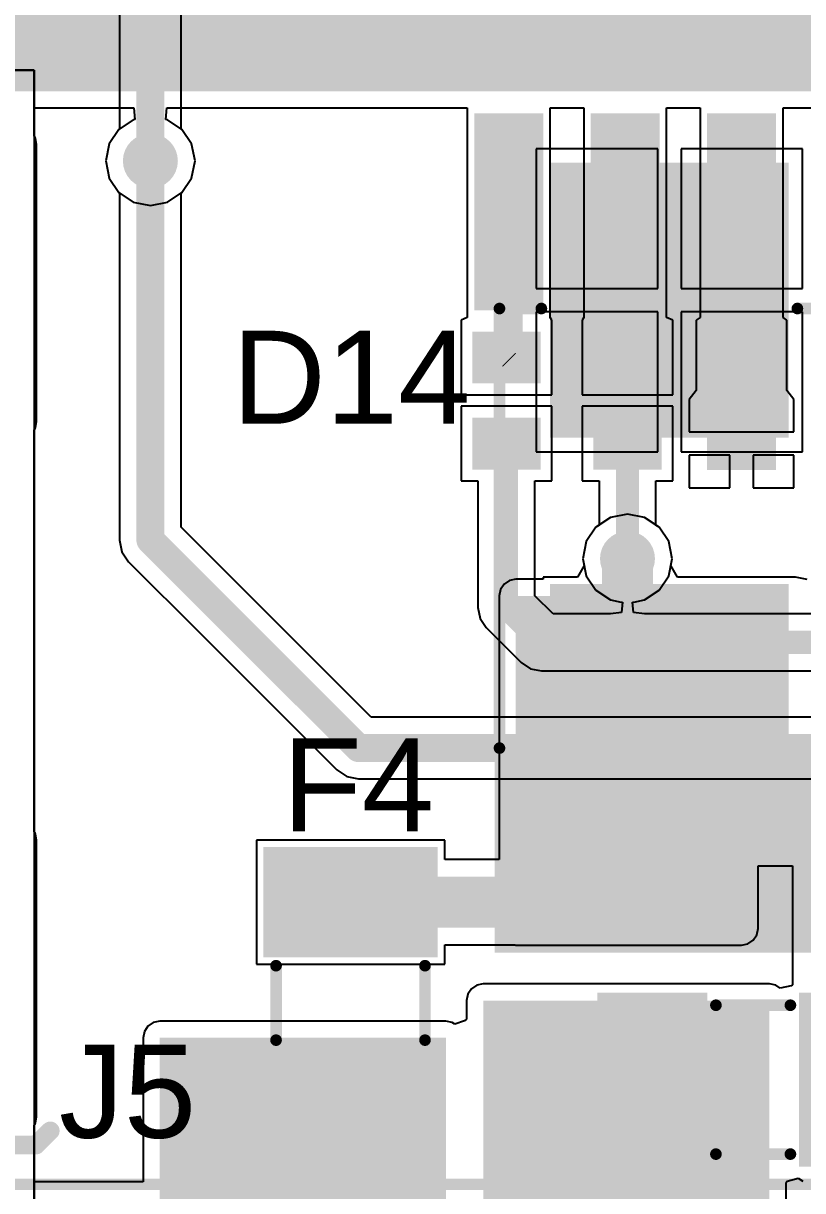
# Model space of a CAD drawing. Header units: millimetres. Extents: x -0.29 to 3.46, y -0.11 to 2.46.
# Drawn here: x 0.656 to 0.991, y 0.469 to 0.971 of the extents above; entities that cross this region are included whole.
import ezdxf

# ---------------------------------------------------------------- set-up
doc = ezdxf.new("R2010")
doc.units = ezdxf.units.MM
doc.header["$MEASUREMENT"] = 0
for name, color, linetype in [('BottomLayer', 5, 'Continuous'), ('BottomPaste', 16, 'Continuous'), ('BottomSolder', 6, 'Continuous'), ('MultiLayer', 9, 'Continuous'), ('PadHoleLayer', 156, 'Continuous'), ('TopLayer', 1, 'Continuous'), ('TopOverlay', 2, 'Continuous'), ('TopPaste', 8, 'Continuous'), ('TopSolder', 216, 'Continuous'), ('ViaHoleLayer', 16, 'Continuous')]:
    doc.layers.add(name, color=color, linetype=linetype)
doc.styles.add('Arial', font='', dxfattribs={"height": 0.2})
doc.styles.get('Arial').set_extended_font_data('Arial')

# ---------------------------------------------------------------- blocks, each defined once
blk = doc.blocks.new('SOIC_16_B_12')
at = {"layer": 'BottomLayer'}
for points in [[(-0.13326775, 0.18582675), (-0.05649605, 0.18582675), (-0.05649605, 0.16417325), (-0.13326775, 0.16417325)], [(0.05649605, 0.18582675), (0.13326775, 0.18582675), (0.13326775, 0.16417325), (0.05649605, 0.16417325)], [(-0.13326775, 0.13582675), (-0.05649605, 0.13582675), (-0.05649605, 0.11417325), (-0.13326775, 0.11417325)], [(0.05649605, 0.13582675), (0.13326775, 0.13582675), (0.13326775, 0.11417325), (0.05649605, 0.11417325)], [(-0.13326775, 0.08582675), (-0.05649605, 0.08582675), (-0.05649605, 0.06417325), (-0.13326775, 0.06417325)], [(0.05649605, 0.08582675), (0.13326775, 0.08582675), (0.13326775, 0.06417325), (0.05649605, 0.06417325)], [(-0.13326775, 0.03582675), (-0.05649605, 0.03582675), (-0.05649605, 0.01417325), (-0.13326775, 0.01417325)], [(0.05649605, 0.03582675), (0.13326775, 0.03582675), (0.13326775, 0.01417325), (0.05649605, 0.01417325)], [(-0.13326775, -0.01417325), (-0.05649605, -0.01417325), (-0.05649605, -0.03582675), (-0.13326775, -0.03582675)], [(0.05649605, -0.01417325), (0.13326775, -0.01417325), (0.13326775, -0.03582675), (0.05649605, -0.03582675)], [(-0.13326775, -0.06417325), (-0.05649605, -0.06417325), (-0.05649605, -0.08582675), (-0.13326775, -0.08582675)], [(0.05649605, -0.06417325), (0.13326775, -0.06417325), (0.13326775, -0.08582675), (0.05649605, -0.08582675)], [(-0.13326775, -0.11417325), (-0.05649605, -0.11417325), (-0.05649605, -0.13582675), (-0.13326775, -0.13582675)], [(0.05649605, -0.11417325), (0.13326775, -0.11417325), (0.13326775, -0.13582675), (0.05649605, -0.13582675)], [(-0.13326775, -0.16417325), (-0.05649605, -0.16417325), (-0.05649605, -0.18582675), (-0.13326775, -0.18582675)], [(0.05649605, -0.16417325), (0.13326775, -0.16417325), (0.13326775, -0.18582675), (0.05649605, -0.18582675)]]:
    blk.add_hatch(color=5, dxfattribs=at).paths.add_polyline_path(points)
at = {"layer": 'BottomPaste'}
for points in [[(-0.13326775, 0.18582675), (-0.05649605, 0.18582675), (-0.05649605, 0.16417325), (-0.13326775, 0.16417325)], [(0.05649605, 0.18582675), (0.13326775, 0.18582675), (0.13326775, 0.16417325), (0.05649605, 0.16417325)], [(-0.13326775, 0.13582675), (-0.05649605, 0.13582675), (-0.05649605, 0.11417325), (-0.13326775, 0.11417325)], [(0.05649605, 0.13582675), (0.13326775, 0.13582675), (0.13326775, 0.11417325), (0.05649605, 0.11417325)], [(-0.13326775, 0.08582675), (-0.05649605, 0.08582675), (-0.05649605, 0.06417325), (-0.13326775, 0.06417325)], [(0.05649605, 0.08582675), (0.13326775, 0.08582675), (0.13326775, 0.06417325), (0.05649605, 0.06417325)], [(-0.13326775, 0.03582675), (-0.05649605, 0.03582675), (-0.05649605, 0.01417325), (-0.13326775, 0.01417325)], [(0.05649605, 0.03582675), (0.13326775, 0.03582675), (0.13326775, 0.01417325), (0.05649605, 0.01417325)], [(-0.13326775, -0.01417325), (-0.05649605, -0.01417325), (-0.05649605, -0.03582675), (-0.13326775, -0.03582675)], [(0.05649605, -0.01417325), (0.13326775, -0.01417325), (0.13326775, -0.03582675), (0.05649605, -0.03582675)], [(-0.13326775, -0.06417325), (-0.05649605, -0.06417325), (-0.05649605, -0.08582675), (-0.13326775, -0.08582675)], [(0.05649605, -0.06417325), (0.13326775, -0.06417325), (0.13326775, -0.08582675), (0.05649605, -0.08582675)], [(-0.13326775, -0.11417325), (-0.05649605, -0.11417325), (-0.05649605, -0.13582675), (-0.13326775, -0.13582675)], [(0.05649605, -0.11417325), (0.13326775, -0.11417325), (0.13326775, -0.13582675), (0.05649605, -0.13582675)], [(-0.13326775, -0.16417325), (-0.05649605, -0.16417325), (-0.05649605, -0.18582675), (-0.13326775, -0.18582675)], [(0.05649605, -0.16417325), (0.13326775, -0.16417325), (0.13326775, -0.18582675), (0.05649605, -0.18582675)]]:
    blk.add_hatch(color=16, dxfattribs=at).paths.add_polyline_path(points)
at = {"layer": 'BottomSolder'}
for points in [[(-0.13726775, 0.18982675), (-0.05249605, 0.18982675), (-0.05249605, 0.16017325), (-0.13726775, 0.16017325)], [(0.05249605, 0.18982675), (0.13726775, 0.18982675), (0.13726775, 0.16017325), (0.05249605, 0.16017325)], [(-0.13726775, 0.13982675), (-0.05249605, 0.13982675), (-0.05249605, 0.11017325), (-0.13726775, 0.11017325)], [(0.05249605, 0.13982675), (0.13726775, 0.13982675), (0.13726775, 0.11017325), (0.05249605, 0.11017325)], [(-0.13726775, 0.08982675), (-0.05249605, 0.08982675), (-0.05249605, 0.06017325), (-0.13726775, 0.06017325)], [(0.05249605, 0.08982675), (0.13726775, 0.08982675), (0.13726775, 0.06017325), (0.05249605, 0.06017325)], [(-0.13726775, 0.03982675), (-0.05249605, 0.03982675), (-0.05249605, 0.01017325), (-0.13726775, 0.01017325)], [(0.05249605, 0.03982675), (0.13726775, 0.03982675), (0.13726775, 0.01017325), (0.05249605, 0.01017325)], [(-0.13726775, -0.01017325), (-0.05249605, -0.01017325), (-0.05249605, -0.03982675), (-0.13726775, -0.03982675)], [(0.05249605, -0.01017325), (0.13726775, -0.01017325), (0.13726775, -0.03982675), (0.05249605, -0.03982675)], [(-0.13726775, -0.06017325), (-0.05249605, -0.06017325), (-0.05249605, -0.08982675), (-0.13726775, -0.08982675)], [(0.05249605, -0.06017325), (0.13726775, -0.06017325), (0.13726775, -0.08982675), (0.05249605, -0.08982675)], [(-0.13726775, -0.11017325), (-0.05249605, -0.11017325), (-0.05249605, -0.13982675), (-0.13726775, -0.13982675)], [(0.05249605, -0.11017325), (0.13726775, -0.11017325), (0.13726775, -0.13982675), (0.05249605, -0.13982675)], [(-0.13726775, -0.16017325), (-0.05249605, -0.16017325), (-0.05249605, -0.18982675), (-0.13726775, -0.18982675)], [(0.05249605, -0.16017325), (0.13726775, -0.16017325), (0.13726775, -0.18982675), (0.05249605, -0.18982675)]]:
    blk.add_hatch(color=6, dxfattribs=at).paths.add_polyline_path(points)
blk = doc.blocks.new('R___0402_B_24')
at = {"layer": 'BottomLayer'}
for points in [[(-0.0095, 0.0125), (-0.0095, -0.0125), (-0.0275, -0.0125), (-0.0275, 0.0125)], [(0.0275, 0.0125), (0.0275, -0.0125), (0.0095, -0.0125), (0.0095, 0.0125)]]:
    blk.add_hatch(color=5, dxfattribs=at).paths.add_polyline_path(points)
at = {"layer": 'BottomPaste'}
for points in [[(-0.0095, 0.0125), (-0.0095, -0.0125), (-0.0275, -0.0125), (-0.0275, 0.0125)], [(0.0275, 0.0125), (0.0275, -0.0125), (0.0095, -0.0125), (0.0095, 0.0125)]]:
    blk.add_hatch(color=16, dxfattribs=at).paths.add_polyline_path(points)
at = {"layer": 'BottomSolder'}
for points in [[(-0.0073346, 0.0146654), (-0.0073346, -0.0146654), (-0.0296654, -0.0146654), (-0.0296654, 0.0146654)], [(0.0296654, 0.0146654), (0.0296654, -0.0146654), (0.0073346, -0.0146654), (0.0073346, 0.0146654)]]:
    blk.add_hatch(color=6, dxfattribs=at).paths.add_polyline_path(points)
blk = doc.blocks.new('R___0402_B_25')
at = {"layer": 'BottomLayer'}
for points in [[(-0.0095, 0.0125), (-0.0095, -0.0125), (-0.0275, -0.0125), (-0.0275, 0.0125)], [(0.0275, 0.0125), (0.0275, -0.0125), (0.0095, -0.0125), (0.0095, 0.0125)]]:
    blk.add_hatch(color=5, dxfattribs=at).paths.add_polyline_path(points)
at = {"layer": 'BottomPaste'}
for points in [[(-0.0095, 0.0125), (-0.0095, -0.0125), (-0.0275, -0.0125), (-0.0275, 0.0125)], [(0.0275, 0.0125), (0.0275, -0.0125), (0.0095, -0.0125), (0.0095, 0.0125)]]:
    blk.add_hatch(color=16, dxfattribs=at).paths.add_polyline_path(points)
at = {"layer": 'BottomSolder'}
for points in [[(-0.0073346, 0.0146654), (-0.0073346, -0.0146654), (-0.0296654, -0.0146654), (-0.0296654, 0.0146654)], [(0.0296654, 0.0146654), (0.0296654, -0.0146654), (0.0073346, -0.0146654), (0.0073346, 0.0146654)]]:
    blk.add_hatch(color=6, dxfattribs=at).paths.add_polyline_path(points)
blk = doc.blocks.new('DB128L_5_08_3P_BK_S_90')
at = {"layer": 'BottomLayer'}
blk.add_hatch(color=5, dxfattribs=at).paths.add_polyline_path([(-0.1409449, 0.0590551), (-0.1409449, -0.0590551), (-0.2590551, -0.0590551), (-0.2590551, 0.0590551)])
h = blk.add_hatch(color=5, dxfattribs=at)
edge = h.paths.add_edge_path()
edge.add_arc((0, 0), 0.0590551, 0, 360)
h = blk.add_hatch(color=5, dxfattribs=at)
edge = h.paths.add_edge_path()
edge.add_arc((0.2, 0), 0.0590551, 0, 360)
at = {"layer": 'BottomSolder'}
blk.add_hatch(color=6, dxfattribs=at).paths.add_polyline_path([(-0.1369449, 0.0630551), (-0.1369449, -0.0630551), (-0.2630551, -0.0630551), (-0.2630551, 0.0630551)])
h = blk.add_hatch(color=6, dxfattribs=at)
edge = h.paths.add_edge_path()
edge.add_arc((0, 0), 0.0630551, 0, 360)
h = blk.add_hatch(color=6, dxfattribs=at)
edge = h.paths.add_edge_path()
edge.add_arc((0.2, 0), 0.0630551, 0, 360)
at = {"layer": 'MultiLayer'}
blk.add_hatch(color=9, dxfattribs=at).paths.add_polyline_path([(-0.1409449, 0.0590551), (-0.1409449, -0.0590551), (-0.2590551, -0.0590551), (-0.2590551, 0.0590551)])
h = blk.add_hatch(color=9, dxfattribs=at)
edge = h.paths.add_edge_path()
edge.add_arc((0, 0), 0.0590551, 0, 360)
h = blk.add_hatch(color=9, dxfattribs=at)
edge = h.paths.add_edge_path()
edge.add_arc((0.2, 0), 0.0590551, 0, 360)
at = {"layer": 'PadHoleLayer'}
h = blk.add_hatch(color=156, dxfattribs=at)
edge = h.paths.add_edge_path()
edge.add_arc((-0.2, 0), 0.031496, 0, 360)
h = blk.add_hatch(color=156, dxfattribs=at)
edge = h.paths.add_edge_path()
edge.add_arc((0, 0), 0.031496, 0, 360)
h = blk.add_hatch(color=156, dxfattribs=at)
edge = h.paths.add_edge_path()
edge.add_arc((0.2, 0), 0.031496, 0, 360)
at = {"layer": 'TopLayer'}
blk.add_hatch(color=1, dxfattribs=at).paths.add_polyline_path([(-0.1409449, 0.0590551), (-0.1409449, -0.0590551), (-0.2590551, -0.0590551), (-0.2590551, 0.0590551)])
h = blk.add_hatch(color=1, dxfattribs=at)
edge = h.paths.add_edge_path()
edge.add_arc((0, 0), 0.0590551, 0, 360)
h = blk.add_hatch(color=1, dxfattribs=at)
edge = h.paths.add_edge_path()
edge.add_arc((0.2, 0), 0.0590551, 0, 360)
at = {"layer": 'TopSolder'}
blk.add_hatch(color=216, dxfattribs=at).paths.add_polyline_path([(-0.1369449, 0.0630551), (-0.1369449, -0.0630551), (-0.2630551, -0.0630551), (-0.2630551, 0.0630551)])
h = blk.add_hatch(color=216, dxfattribs=at)
edge = h.paths.add_edge_path()
edge.add_arc((0, 0), 0.0630551, 0, 360)
h = blk.add_hatch(color=216, dxfattribs=at)
edge = h.paths.add_edge_path()
edge.add_arc((0.2, 0), 0.0630551, 0, 360)
at = {"layer": 'TopOverlay'}
for points, const_width in [([(-0.302, 0.202), (0.302, 0.202)], 0.005), ([(-0.302, -0.2), (-0.302, 0.202)], 0.005), ([(0.302, -0.2), (0.302, 0.202)], 0.005), ([(-0.2350828, -0.171), (-0.2163151, -0.1522323)], 0.01), ([(-0.2163151, -0.1522323), (-0.1797677, -0.1522323)], 0.01), ([(-0.1797677, -0.1522323), (-0.161, -0.171)], 0.01), ([(-0.0350828, -0.171), (-0.0163151, -0.1522323)], 0.01), ([(-0.0163151, -0.1522323), (0.0202323, -0.1522323)], 0.01), ([(0.0202323, -0.1522323), (0.039, -0.171)], 0.01), ([(0.1649172, -0.171), (0.1836849, -0.1522323)], 0.01), ([(0.1836849, -0.1522323), (0.2202323, -0.1522323)], 0.01), ([(0.2202323, -0.1522323), (0.239, -0.171)], 0.01), ([(-0.302, -0.2), (0.302, -0.2)], 0.005)]:
    blk.add_lwpolyline(points, dxfattribs=dict(at, const_width=const_width))
for points, const_width in [([(-0.30325, 0.202, 1), (-0.30075, 0.202, 1)], 0.0025), ([(-0.30325, 0.202, 1), (-0.30075, 0.202, 1)], 0.0025), ([(0.30075, 0.202, 1), (0.30325, 0.202, 1)], 0.0025), ([(0.30075, 0.202, 1), (0.30325, 0.202, 1)], 0.0025), ([(-0.2188151, -0.1522323, 1), (-0.2138151, -0.1522323, 1)], 0.005), ([(-0.2188151, -0.1522323, 1), (-0.2138151, -0.1522323, 1)], 0.005), ([(-0.1822677, -0.1522323, 1), (-0.1772677, -0.1522323, 1)], 0.005), ([(-0.1822677, -0.1522323, 1), (-0.1772677, -0.1522323, 1)], 0.005), ([(-0.0188151, -0.1522323, 1), (-0.0138151, -0.1522323, 1)], 0.005), ([(-0.0188151, -0.1522323, 1), (-0.0138151, -0.1522323, 1)], 0.005), ([(0.0177323, -0.1522323, 1), (0.0227323, -0.1522323, 1)], 0.005), ([(0.0177323, -0.1522323, 1), (0.0227323, -0.1522323, 1)], 0.005), ([(0.1811849, -0.1522323, 1), (0.1861849, -0.1522323, 1)], 0.005), ([(0.1811849, -0.1522323, 1), (0.1861849, -0.1522323, 1)], 0.005), ([(0.2177323, -0.1522323, 1), (0.2227323, -0.1522323, 1)], 0.005), ([(0.2177323, -0.1522323, 1), (0.2227323, -0.1522323, 1)], 0.005), ([(-0.2375828, -0.171, 1), (-0.2325828, -0.171, 1)], 0.005), ([(-0.1635, -0.171, 1), (-0.1585, -0.171, 1)], 0.005), ([(-0.0375828, -0.171, 1), (-0.0325828, -0.171, 1)], 0.005), ([(0.0365, -0.171, 1), (0.0415, -0.171, 1)], 0.005), ([(0.1624172, -0.171, 1), (0.1674172, -0.171, 1)], 0.005), ([(0.2365, -0.171, 1), (0.2415, -0.171, 1)], 0.005), ([(-0.30325, -0.2, 1), (-0.30075, -0.2, 1)], 0.0025), ([(-0.30325, -0.2, 1), (-0.30075, -0.2, 1)], 0.0025), ([(0.30075, -0.2, 1), (0.30325, -0.2, 1)], 0.0025), ([(0.30075, -0.2, 1), (0.30325, -0.2, 1)], 0.0025)]:
    blk.add_lwpolyline(points, format="xyb", close=True, dxfattribs=dict(at, const_width=const_width))
blk = doc.blocks.new('F____0805_92')
at = {"layer": 'TopLayer'}
for points in [[(-0.02362195, -0.03346455), (-0.06299205, -0.03346455), (-0.06299205, 0.03346455), (-0.02362195, 0.03346455)], [(0.06299225, -0.03346455), (0.02362215, -0.03346455), (0.02362215, 0.03346455), (0.06299225, 0.03346455)]]:
    blk.add_hatch(color=1, dxfattribs=at).paths.add_polyline_path(points)
at = {"layer": 'TopPaste'}
for points in [[(-0.02362195, -0.03346455), (-0.06299205, -0.03346455), (-0.06299205, 0.03346455), (-0.02362195, 0.03346455)], [(0.06299225, -0.03346455), (0.02362215, -0.03346455), (0.02362215, 0.03346455), (0.06299225, 0.03346455)]]:
    blk.add_hatch(color=8, dxfattribs=at).paths.add_polyline_path(points)
at = {"layer": 'TopSolder'}
for points in [[(-0.01962195, -0.03746455), (-0.06699205, -0.03746455), (-0.06699205, 0.03746455), (-0.01962195, 0.03746455)], [(0.06699225, -0.03746455), (0.01962215, -0.03746455), (0.01962215, 0.03746455), (0.06699225, 0.03746455)]]:
    blk.add_hatch(color=216, dxfattribs=at).paths.add_polyline_path(points)
at = {"layer": 'TopOverlay', "const_width": 0.005}
for points in [[(-0.016, 0.032), (0.016, 0.032)], [(-0.016, -0.032), (0.016, -0.032)]]:
    blk.add_lwpolyline(points, dxfattribs=at)
at = {"layer": 'TopOverlay', "const_width": 0.0025}
for points in [[(-0.01725, 0.032, 1), (-0.01475, 0.032, 1)], [(0.01475, 0.032, 1), (0.01725, 0.032, 1)], [(-0.01725, -0.032, 1), (-0.01475, -0.032, 1)], [(0.01475, -0.032, 1), (0.01725, -0.032, 1)]]:
    blk.add_lwpolyline(points, format="xyb", close=True, dxfattribs=at)
blk = doc.blocks.new('F____0805_93')
at = {"layer": 'TopLayer'}
for points in [[(-0.02362195, -0.03346455), (-0.06299205, -0.03346455), (-0.06299205, 0.03346455), (-0.02362195, 0.03346455)], [(0.06299225, -0.03346455), (0.02362215, -0.03346455), (0.02362215, 0.03346455), (0.06299225, 0.03346455)]]:
    blk.add_hatch(color=1, dxfattribs=at).paths.add_polyline_path(points)
at = {"layer": 'TopPaste'}
for points in [[(-0.02362195, -0.03346455), (-0.06299205, -0.03346455), (-0.06299205, 0.03346455), (-0.02362195, 0.03346455)], [(0.06299225, -0.03346455), (0.02362215, -0.03346455), (0.02362215, 0.03346455), (0.06299225, 0.03346455)]]:
    blk.add_hatch(color=8, dxfattribs=at).paths.add_polyline_path(points)
at = {"layer": 'TopSolder'}
for points in [[(-0.01962195, -0.03746455), (-0.06699205, -0.03746455), (-0.06699205, 0.03746455), (-0.01962195, 0.03746455)], [(0.06699225, -0.03746455), (0.01962215, -0.03746455), (0.01962215, 0.03746455), (0.06699225, 0.03746455)]]:
    blk.add_hatch(color=216, dxfattribs=at).paths.add_polyline_path(points)
at = {"layer": 'TopOverlay', "const_width": 0.005}
for points in [[(-0.016, 0.032), (0.016, 0.032)], [(-0.016, -0.032), (0.016, -0.032)]]:
    blk.add_lwpolyline(points, dxfattribs=at)
at = {"layer": 'TopOverlay', "const_width": 0.0025}
for points in [[(-0.01725, 0.032, 1), (-0.01475, 0.032, 1)], [(0.01475, 0.032, 1), (0.01725, 0.032, 1)], [(-0.01725, -0.032, 1), (-0.01475, -0.032, 1)], [(0.01475, -0.032, 1), (0.01725, -0.032, 1)]]:
    blk.add_lwpolyline(points, format="xyb", close=True, dxfattribs=at)
blk = doc.blocks.new('SMB__96')
at = {"layer": 'TopLayer'}
for points in [[(-0.1456693, -0.0472441), (-0.1456693, 0.0472441), (-0.0354331, 0.0472441), (-0.0354331, -0.0472441)], [(0.0354331, -0.0472441), (0.0354331, 0.0472441), (0.1456693, 0.0472441), (0.1456693, -0.0472441)]]:
    blk.add_hatch(color=1, dxfattribs=at).paths.add_polyline_path(points)
at = {"layer": 'TopOverlay'}
for points in [[(0.102, 0.0490012), (0.19, 0.0490012), (0.19, 0.0750012), (0.102, 0.0750012)], [(0.147, -0.0649988), (0.19, -0.0649988), (0.19, 0.0530012), (0.147, 0.0530012)], [(0.102, -0.0749988), (0.19, -0.0749988), (0.19, -0.0489988), (0.102, -0.0489988)]]:
    blk.add_hatch(color=2, dxfattribs=at).paths.add_polyline_path(points)
at = {"layer": 'TopPaste'}
for points in [[(-0.1456693, -0.0472441), (-0.1456693, 0.0472441), (-0.0354331, 0.0472441), (-0.0354331, -0.0472441)], [(0.0354331, -0.0472441), (0.0354331, 0.0472441), (0.1456693, 0.0472441), (0.1456693, -0.0472441)]]:
    blk.add_hatch(color=8, dxfattribs=at).paths.add_polyline_path(points)
at = {"layer": 'TopSolder'}
for points in [[(-0.1496693, -0.0512441), (-0.1496693, 0.0512441), (-0.0314331, 0.0512441), (-0.0314331, -0.0512441)], [(0.0314331, -0.0512441), (0.0314331, 0.0512441), (0.1496693, 0.0512441), (0.1496693, -0.0512441)]]:
    blk.add_hatch(color=216, dxfattribs=at).paths.add_polyline_path(points)
at = {"layer": 'TopOverlay', "const_width": 0.005}
for points in [[(-0.087, 0.055), (-0.087, 0.073)], [(0.102, 0.073), (-0.087, 0.073)], [(-0.087, -0.073), (-0.087, -0.055)], [(0.102, -0.073), (-0.087, -0.073)]]:
    blk.add_lwpolyline(points, dxfattribs=at)
at = {"layer": 'TopOverlay', "const_width": 0.0025}
for points in [[(-0.08825, 0.073, 1), (-0.08575, 0.073, 1)], [(-0.08825, 0.073, 1), (-0.08575, 0.073, 1)], [(0.10075, 0.073, 1), (0.10325, 0.073, 1)], [(-0.08825, 0.055, 1), (-0.08575, 0.055, 1)], [(-0.08825, -0.055, 1), (-0.08575, -0.055, 1)], [(-0.08825, -0.073, 1), (-0.08575, -0.073, 1)], [(-0.08825, -0.073, 1), (-0.08575, -0.073, 1)], [(0.10075, -0.073, 1), (0.10325, -0.073, 1)]]:
    blk.add_lwpolyline(points, format="xyb", close=True, dxfattribs=at)
blk = doc.blocks.new('C___0402_B_111')
at = {"layer": 'BottomLayer'}
for points in [[(-0.0095, 0.0125), (-0.0095, -0.0125), (-0.0275, -0.0125), (-0.0275, 0.0125)], [(0.0275, 0.0125), (0.0275, -0.0125), (0.0095, -0.0125), (0.0095, 0.0125)]]:
    blk.add_hatch(color=5, dxfattribs=at).paths.add_polyline_path(points)
at = {"layer": 'BottomPaste'}
for points in [[(-0.0095, 0.0125), (-0.0095, -0.0125), (-0.0275, -0.0125), (-0.0275, 0.0125)], [(0.0275, 0.0125), (0.0275, -0.0125), (0.0095, -0.0125), (0.0095, 0.0125)]]:
    blk.add_hatch(color=16, dxfattribs=at).paths.add_polyline_path(points)
at = {"layer": 'BottomSolder'}
for points in [[(-0.0071378, 0.0148622), (-0.0071378, -0.0148622), (-0.0298622, -0.0148622), (-0.0298622, 0.0148622)], [(0.0298622, 0.0148622), (0.0298622, -0.0148622), (0.0071378, -0.0148622), (0.0071378, 0.0148622)]]:
    blk.add_hatch(color=6, dxfattribs=at).paths.add_polyline_path(points)

msp = doc.modelspace()

# ---------------------------------------------------------------- hatches: boundary and pattern name
at = {"layer": 'BottomLayer'}
msp.add_hatch(color=5, dxfattribs=at).paths.add_polyline_path([(1.224, 0.942), (1.224, 0.993), (0.5220002, 0.993), (0.5220002, 0.942)])
h = msp.add_hatch(color=5, dxfattribs=at)
edge = h.paths.add_edge_path()
edge.add_arc((0.711, 0.912), 0.011811, 0, 360)
h = msp.add_hatch(color=5, dxfattribs=at)
edge = h.paths.add_edge_path()
edge.add_arc((0.916, 0.741), 0.011811, 0, 360)
at = {"layer": 'TopLayer'}
h = msp.add_hatch(color=1, dxfattribs=at)
edge = h.paths.add_edge_path()
edge.add_arc((0.711, 0.912), 0.011811, 0, 360)
h = msp.add_hatch(color=1, dxfattribs=at)
edge = h.paths.add_edge_path()
edge.add_arc((0.916, 0.741), 0.011811, 0, 360)
for points in [[(0.868, 0.582), (0.965, 0.582), (0.965, 0.725), (0.868, 0.725)], [(0.854, 0.21), (0.977, 0.21), (0.977, 0.551), (0.854, 0.551)], [(0.715, 0.208), (0.838, 0.208), (0.838, 0.535), (0.715, 0.535)]]:
    msp.add_hatch(color=1, dxfattribs=at).paths.add_polyline_path(points)
at = {"layer": 'ViaHoleLayer'}
h = msp.add_hatch(color=16, dxfattribs=at)
edge = h.paths.add_edge_path()
edge.add_arc((0.711, 0.912), 0.0059055, 0, 360)
h = msp.add_hatch(color=16, dxfattribs=at)
edge = h.paths.add_edge_path()
edge.add_arc((0.916, 0.741), 0.0059055, 0, 360)

# ---------------------------------------------------------------- linework, layer by layer
at = {"layer": 'BottomLayer'}
for p, q in [((-2e-07, 0.951), (0.661, 0.951)), ((0.661, 0.951), (0.661, 0)), ((0.661, 0.9226199), (0.661, 0.9348629)), ((0.661, 0.9348629), (0.7038887, 0.9348629)), ((0.7038887, 0.9348629), (0.7043811, 0.9298629)), ((0.7176189, 0.9298629), (0.7181113, 0.9348629)), ((0.7181113, 0.9348629), (0.8471733, 0.9348629)), ((0.8471733, 0.9348629), (0.8471733, 0.8447324)), ((0.8828267, 0.8447324), (0.8828267, 0.9348629)), ((0.8828267, 0.9348629), (0.8971733, 0.9348629)), ((0.8971733, 0.9348629), (0.8971733, 0.8447324)), ((0.9328267, 0.8447324), (0.9328267, 0.9348629)), ((0.9328267, 0.9348629), (0.9471733, 0.9348629)), ((0.9471733, 0.9348629), (0.9471733, 0.8447324)), ((0.9828267, 0.8447324), (0.9828267, 0.9348629)), ((0.9828267, 0.9348629), (0.9971733, 0.9348629)), ((0.7036603, 0.9297195), (0.697438, 0.925562)), ((0.7043811, 0.9298629), (0.7036603, 0.9297195)), ((0.7183397, 0.9297195), (0.7176189, 0.9298629)), ((0.724562, 0.925562), (0.7183397, 0.9297195)), ((0.697438, 0.925562), (0.6932805, 0.9193397)), ((0.7287195, 0.9193397), (0.724562, 0.925562)), ((0.6615938, 0.9217312), (0.661, 0.9226199)), ((0.6621371, 0.919), (0.6615938, 0.9217312)), ((0.6621371, 0.8), (0.6621371, 0.919)), ((0.6932805, 0.9193397), (0.6918205, 0.912)), ((0.7301795, 0.912), (0.7287195, 0.9193397)), ((0.6918205, 0.912), (0.6932805, 0.9046603)), ((0.7287195, 0.9046603), (0.7301795, 0.912)), ((0.6932805, 0.9046603), (0.697438, 0.898438)), ((0.724562, 0.898438), (0.7287195, 0.9046603)), ((0.697438, 0.898438), (0.6977453, 0.8982327)), ((0.7242547, 0.8982327), (0.724562, 0.898438)), ((0.6977453, 0.8982327), (0.6977453, 0.749)), ((0.7242547, 0.7544903), (0.7242547, 0.8982327)), ((0.8471733, 0.8447324), (0.8445, 0.8435)), ((0.8445, 0.8435), (0.8445, 0.8115)), ((0.8835001, 0.8434999), (0.8828267, 0.8447324)), ((0.8835, 0.8115), (0.8835, 0.8434999)), ((0.8835, 0.8434999), (0.8835001, 0.8434999)), ((0.8971733, 0.8447324), (0.8964999, 0.8434999)), ((0.8964999, 0.8434999), (0.8965, 0.8434999)), ((0.8965, 0.8434999), (0.8965, 0.8115)), ((0.9355, 0.8435), (0.9328267, 0.8447324)), ((0.9355, 0.8115), (0.9355, 0.8435)), ((0.9471733, 0.8447324), (0.9454999, 0.8435)), ((0.9454999, 0.8435), (0.9455, 0.8435)), ((0.9455, 0.8435), (0.9454999, 0.8132573)), ((0.9845001, 0.8435), (0.9828267, 0.8447324)), ((0.9845, 0.8145001), (0.9845, 0.8435)), ((0.9845, 0.8435), (0.9845001, 0.8435)), ((0.9454999, 0.8132573), (0.9424999, 0.8095)), ((0.9845001, 0.8132573), (0.9845, 0.8145001)), ((0.9875001, 0.8095), (0.9845001, 0.8132573)), ((0.8445, 0.8115), (0.8835, 0.8115)), ((0.8965, 0.8115), (0.9355, 0.8115)), ((0.9424999, 0.8095), (0.9425, 0.8077426)), ((0.9875, 0.8077425), (0.9875001, 0.8095)), ((0.8835, 0.8065), (0.8445, 0.8065)), ((0.8445, 0.8065), (0.8445, 0.7745)), ((0.8835, 0.7745), (0.8835, 0.8065)), ((0.9355, 0.8065), (0.8965, 0.8065)), ((0.8965, 0.8065), (0.8965, 0.7745)), ((0.9355, 0.7745), (0.9355, 0.8065)), ((0.9425, 0.8077426), (0.9425, 0.7955)), ((0.9875, 0.7955), (0.9875, 0.8077425)), ((0.6615938, 0.7972687), (0.6621371, 0.8)), ((0.661, 0.79638), (0.6615938, 0.7972687)), ((0.661, 0.6236199), (0.661, 0.79638)), ((0.9425, 0.7955), (0.965, 0.7955)), ((0.965, 0.7955), (0.9875, 0.7955)), ((0.96, 0.7855), (0.9425, 0.7855)), ((0.9425, 0.7855), (0.9425, 0.7715)), ((0.96, 0.7715), (0.96, 0.7855)), ((0.9875, 0.7855), (0.97, 0.7855)), ((0.97, 0.7855), (0.97, 0.7715)), ((0.9875, 0.7715), (0.9875, 0.7855)), ((0.8445, 0.7745), (0.8517649, 0.7745)), ((0.8517649, 0.7745), (0.8517649, 0.72)), ((0.8762351, 0.7250679), (0.8762351, 0.7745)), ((0.8762351, 0.7745), (0.8835, 0.7745)), ((0.8965, 0.7745), (0.9037649, 0.7745)), ((0.9037649, 0.7745), (0.9037649, 0.7554486)), ((0.9282351, 0.7554486), (0.9282351, 0.7745)), ((0.9282351, 0.7745), (0.9355, 0.7745)), ((0.9425, 0.7715), (0.96, 0.7715)), ((0.97, 0.7715), (0.9875, 0.7715)), ((0.7513723, 0.7273727), (0.7242547, 0.7544903)), ((0.902438, 0.754562), (0.8982805, 0.7483397)), ((0.9037649, 0.7554486), (0.902438, 0.754562)), ((0.929562, 0.754562), (0.9282351, 0.7554486)), ((0.9337195, 0.7483397), (0.929562, 0.754562)), ((0.6977453, 0.749), (0.6987543, 0.7439276)), ((0.8982805, 0.7483397), (0.8968205, 0.741)), ((0.9351795, 0.741), (0.9337195, 0.7483397)), ((0.6987543, 0.7439276), (0.7016275, 0.7396275)), ((0.7016275, 0.7396275), (0.7326275, 0.7086275)), ((0.8968205, 0.741), (0.8982805, 0.7336603)), ((0.9337195, 0.7336603), (0.9351795, 0.741)), ((0.8982805, 0.7336603), (0.902438, 0.727438)), ((0.929562, 0.727438), (0.9337195, 0.7336603)), ((0.7513726, 0.7273725), (0.7513723, 0.7273727)), ((0.8059392, 0.6728059), (0.7513726, 0.7273725)), ((0.8840679, 0.7172351), (0.8762351, 0.7250679)), ((0.902438, 0.727438), (0.9086603, 0.7232805)), ((0.9086603, 0.7232805), (0.9132945, 0.7223587)), ((0.9187054, 0.7223586), (0.9233397, 0.7232805)), ((0.9233397, 0.7232805), (0.929562, 0.727438)), ((0.8517649, 0.72), (0.8526962, 0.7153178)), ((0.9134878, 0.7178922), (0.9087599, 0.7172351)), ((0.9132945, 0.7223587), (0.9139155, 0.7222349)), ((0.9139155, 0.7222349), (0.9134878, 0.7178928)), ((0.9134878, 0.7178928), (0.9134879, 0.7178928)), ((0.9134879, 0.7178928), (0.9134878, 0.7178922)), ((0.9180845, 0.7222349), (0.9187054, 0.7223586)), ((0.9185122, 0.7178928), (0.9180845, 0.7222349)), ((0.9185122, 0.7178922), (0.9185121, 0.7178928)), ((0.9185121, 0.7178928), (0.9185122, 0.7178928)), ((0.9232401, 0.7172351), (0.9185122, 0.7178922)), ((0.8526962, 0.7153178), (0.8553485, 0.7113485)), ((0.9087599, 0.7172351), (0.8840679, 0.7172351)), ((1.0005514, 0.7172351), (0.9232401, 0.7172351)), ((0.7326275, 0.7086275), (0.7326278, 0.7086273)), ((0.7326278, 0.7086273), (0.7910764, 0.6501787)), ((0.8553485, 0.7113485), (0.8703485, 0.6963485)), ((0.8703485, 0.6963485), (0.8743178, 0.6936962)), ((0.8743178, 0.6936962), (0.879, 0.6927649)), ((0.879, 0.6927649), (1.0005514, 0.6927649)), ((1.2753706, 0.6728059), (0.8059392, 0.6728059)), ((0.7910764, 0.6501787), (0.7953766, 0.6473054)), ((0.7953766, 0.6473054), (0.8004489, 0.6462965)), ((0.8004489, 0.6462965), (1.4460437, 0.6462965)), ((0.6615938, 0.6227312), (0.661, 0.6236199)), ((0.6621371, 0.62), (0.6615938, 0.6227312)), ((0.6621371, 0.501), (0.6621371, 0.62)), ((0.661, 0.4973801), (0.6615938, 0.4982688)), ((0.661, 0.3360551), (0.661, 0.4973801)), ((0.6615938, 0.4982688), (0.6621371, 0.501))]:
    msp.add_line(p, q, dxfattribs=at)
for points, const_width in [([(0.9091015, 0.9635), (1.197, 0.9635)], 0.015), ([(0.5575512, 0.961), (0.9091015, 0.961)], 0.015), ([(0.711, 0.749), (0.711, 0.912)], 0.012), ([(0.865, 0.8266724), (0.865, 0.8901181)], 0.012), ([(0.915, 0.8901181), (0.9155, 0.8896181)], 0.012), ([(0.9155, 0.8295), (0.9155, 0.8896181)], 0.012), ([(0.965, 0.829), (0.965, 0.8901181)], 0.012), ([(0.9155, 0.8295), (0.917, 0.828)], 0.012), ([(0.964, 0.828), (0.965, 0.829)], 0.012), ([(0.865, 0.8266724), (0.8652792, 0.8263932)], 0.008), ([(0.864, 0.72), (0.864, 0.7915)], 0.01), ([(0.916, 0.741), (0.916, 0.7915)], 0.01), ([(0.711, 0.749), (0.742, 0.718)], 0.012), ([(0.742, 0.718), (0.7420001, 0.718)], 0.012), ([(0.7420001, 0.718), (0.8004489, 0.6595512)], 0.012), ([(0.864, 0.72), (0.879, 0.705)], 0.01), ([(0.879, 0.705), (1.015, 0.705)], 0.01), ([(0.8004489, 0.6595512), (1.459811, 0.6595512)], 0.012)]:
    msp.add_lwpolyline(points, dxfattribs=dict(at, const_width=const_width))
for points, const_width in [([(0.9053515, 0.9635, 1), (0.9128515, 0.9635, 1)], 0.0075), ([(0.9053515, 0.961, 1), (0.9128515, 0.961, 1)], 0.0075), ([(0.708, 0.912, 1), (0.714, 0.912, 1)], 0.006), ([(0.862, 0.8901181, 1), (0.868, 0.8901181, 1)], 0.006), ([(0.912, 0.8901181, 1), (0.918, 0.8901181, 1)], 0.006), ([(0.9125, 0.8896181, 1), (0.9185, 0.8896181, 1)], 0.006), ([(0.9125, 0.8896181, 1), (0.9185, 0.8896181, 1)], 0.006), ([(0.962, 0.8901181, 1), (0.968, 0.8901181, 1)], 0.006), ([(0.9125, 0.8295, 1), (0.9185, 0.8295, 1)], 0.006), ([(0.9125, 0.8295, 1), (0.9185, 0.8295, 1)], 0.006), ([(0.914, 0.828, 1), (0.92, 0.828, 1)], 0.006), ([(0.961, 0.828, 1), (0.967, 0.828, 1)], 0.006), ([(0.962, 0.829, 1), (0.968, 0.829, 1)], 0.006), ([(0.962, 0.829, 1), (0.968, 0.829, 1)], 0.006), ([(0.862, 0.8266724, 1), (0.868, 0.8266724, 1)], 0.006), ([(0.863, 0.8266724, 1), (0.867, 0.8266724, 1)], 0.004), ([(0.8632792, 0.8263932, 1), (0.8672792, 0.8263932, 1)], 0.004), ([(0.8615, 0.7915, 1), (0.8665, 0.7915, 1)], 0.005), ([(0.9135, 0.7915, 1), (0.9185, 0.7915, 1)], 0.005), ([(0.708, 0.749, 1), (0.714, 0.749, 1)], 0.006), ([(0.708, 0.749, 1), (0.714, 0.749, 1)], 0.006), ([(0.9135, 0.741, 1), (0.9185, 0.741, 1)], 0.005), ([(0.739, 0.718, 1), (0.745, 0.718, 1)], 0.006), ([(0.739, 0.718, 1), (0.745, 0.718, 1)], 0.006), ([(0.7390001, 0.718, 1), (0.7450001, 0.718, 1)], 0.006), ([(0.7390001, 0.718, 1), (0.7450001, 0.718, 1)], 0.006), ([(0.8615, 0.72, 1), (0.8665, 0.72, 1)], 0.005), ([(0.8615, 0.72, 1), (0.8665, 0.72, 1)], 0.005), ([(0.8765, 0.705, 1), (0.8815, 0.705, 1)], 0.005), ([(0.8765, 0.705, 1), (0.8815, 0.705, 1)], 0.005), ([(0.7974489, 0.6595512, 1), (0.8034489, 0.6595512, 1)], 0.006), ([(0.7974489, 0.6595512, 1), (0.8034489, 0.6595512, 1)], 0.006)]:
    msp.add_lwpolyline(points, format="xyb", close=True, dxfattribs=dict(at, const_width=const_width))
at = {"layer": 'TopLayer'}
for p, q in [((0.6977453, 1.0112327), (0.6977453, 0.9257673)), ((0.7242547, 0.9257673), (0.7242547, 1.0112327)), ((-2e-07, 0.951), (0.661, 0.951)), ((0.661, 0.951), (0.0449846, 0.951)), ((0.661, 0.951), (0.661, 0)), ((0.661, 0.9226199), (0.661, 0.951)), ((0.697438, 0.925562), (0.6932805, 0.9193397)), ((0.6977453, 0.9257673), (0.697438, 0.925562)), ((0.724562, 0.925562), (0.7242547, 0.9257673)), ((0.7287195, 0.9193397), (0.724562, 0.925562)), ((0.6615938, 0.9217312), (0.661, 0.9226199)), ((0.6621371, 0.919), (0.6615938, 0.9217312)), ((0.6621371, 0.8), (0.6621371, 0.919)), ((0.6932805, 0.9193397), (0.6918205, 0.912)), ((0.7301795, 0.912), (0.7287195, 0.9193397)), ((0.929, 0.9172205), (0.8767559, 0.9172205)), ((0.8767559, 0.9172205), (0.8767559, 0.8571024)), ((0.929, 0.8571024), (0.929, 0.9172205)), ((0.9912441, 0.9172205), (0.939, 0.9172205)), ((0.939, 0.9172205), (0.939, 0.8571024)), ((0.9912441, 0.8571024), (0.9912441, 0.9172205)), ((0.6918205, 0.912), (0.6932805, 0.9046603)), ((0.7287195, 0.9046603), (0.7301795, 0.912)), ((0.6932805, 0.9046603), (0.697438, 0.898438)), ((0.724562, 0.898438), (0.7287195, 0.9046603)), ((0.697438, 0.898438), (0.7036603, 0.8942805)), ((0.7183397, 0.8942805), (0.724562, 0.898438)), ((0.7036603, 0.8942805), (0.711, 0.8928205)), ((0.711, 0.8928205), (0.7183397, 0.8942805)), ((0.8767559, 0.8571024), (0.929, 0.8571024)), ((0.939, 0.8571024), (0.9912441, 0.8571024)), ((0.929, 0.8471024), (0.8767559, 0.8471024)), ((0.8767559, 0.8471024), (0.8767559, 0.7869843)), ((0.929, 0.7869843), (0.929, 0.8471024)), ((0.9912441, 0.8471024), (0.939, 0.8471024)), ((0.939, 0.8471024), (0.939, 0.7869843)), ((0.9912441, 0.7869843), (0.9912441, 0.8471024)), ((0.6615938, 0.7972687), (0.6621371, 0.8)), ((0.661, 0.79638), (0.6615938, 0.7972687)), ((0.661, 0.6236199), (0.661, 0.79638)), ((0.8767559, 0.7869843), (0.929, 0.7869843)), ((0.939, 0.7869843), (0.9912441, 0.7869843)), ((0.9086603, 0.7587195), (0.902438, 0.754562)), ((0.916, 0.7601795), (0.9086603, 0.7587195)), ((0.9233397, 0.7587195), (0.916, 0.7601795)), ((0.929562, 0.754562), (0.9233397, 0.7587195)), ((0.902438, 0.754562), (0.8982805, 0.7483397)), ((0.9337195, 0.7483397), (0.929562, 0.754562)), ((0.8982805, 0.7483397), (0.8968205, 0.741)), ((0.9351795, 0.741), (0.9337195, 0.7483397)), ((0.8973938, 0.7381182), (0.8945806, 0.7331181)), ((0.8968205, 0.741), (0.8973938, 0.7381182)), ((0.9346062, 0.7381182), (0.9351795, 0.741)), ((0.9374194, 0.7331181), (0.9346062, 0.7381182)), ((0.8945806, 0.7331181), (0.8797559, 0.7331181)), ((0.8797559, 0.7331181), (0.8797559, 0.7321371)), ((0.9882439, 0.7331181), (0.9374194, 0.7331181)), ((0.9882441, 0.7331183), (0.9882439, 0.7331181)), ((0.9882441, 0.7331182), (0.9882441, 0.7331183)), ((0.9932442, 0.7319867), (0.9882441, 0.7331182)), ((0.8614062, 0.7277312), (0.8608629, 0.725)), ((0.8629533, 0.7300467), (0.8614062, 0.7277312)), ((0.8652688, 0.7315938), (0.8629533, 0.7300467)), ((0.868, 0.7321371), (0.8652688, 0.7315938)), ((0.8797559, 0.7321371), (0.868, 0.7321371)), ((0.8608629, 0.725), (0.8608629, 0.6116598)), ((0.6615938, 0.6227312), (0.661, 0.6236199)), ((0.6621371, 0.62), (0.6615938, 0.6227312)), ((0.6621371, 0.501), (0.6621371, 0.62)), ((0.8374645, 0.6199922), (0.7565355, 0.6199922)), ((0.7565355, 0.6199922), (0.7565355, 0.5666222)), ((0.8374645, 0.6116598), (0.8374645, 0.6199922)), ((0.8608629, 0.6116598), (0.8374645, 0.6116598)), ((0.9721371, 0.582), (0.9721371, 0.6088819)), ((0.9721371, 0.6088819), (0.9868629, 0.6088819)), ((0.9868629, 0.6088819), (0.9868629, 0.5578385)), ((0.9700467, 0.5769533), (0.9715938, 0.5792688)), ((0.9715938, 0.5792688), (0.9721371, 0.582)), ((0.8374645, 0.5666222), (0.8374645, 0.5749546)), ((0.8374645, 0.5749546), (0.867539, 0.5749546)), ((0.867539, 0.5749546), (0.868, 0.5748629)), ((0.868, 0.5748629), (0.965, 0.5748629)), ((0.965, 0.5748629), (0.9677312, 0.5754062)), ((0.9677312, 0.5754062), (0.9700467, 0.5769533)), ((0.7565355, 0.5666222), (0.8374645, 0.5666222)), ((0.8512688, 0.5575938), (0.8489533, 0.5560467)), ((0.854, 0.5581371), (0.8512688, 0.5575938)), ((0.977, 0.5581371), (0.854, 0.5581371)), ((0.9797312, 0.5575938), (0.977, 0.5581371)), ((0.9816222, 0.5563304), (0.9797312, 0.5575938)), ((0.9863888, 0.5574116), (0.9816222, 0.5563304)), ((0.9868629, 0.5578385), (0.9863888, 0.5574116)), ((0.8474062, 0.5537312), (0.8468629, 0.551)), ((0.8489533, 0.5560467), (0.8474062, 0.5537312)), ((0.8468629, 0.551), (0.8468629, 0.5430525)), ((0.715, 0.5421371), (0.7122688, 0.5415938)), ((0.838, 0.5421371), (0.715, 0.5421371)), ((0.8407312, 0.5415938), (0.838, 0.5421371)), ((0.8459164, 0.542307), (0.8418629, 0.5408377)), ((0.8468629, 0.5430525), (0.8459164, 0.542307)), ((0.7084062, 0.5377312), (0.7078629, 0.535)), ((0.7099533, 0.5400467), (0.7084062, 0.5377312)), ((0.7122688, 0.5415938), (0.7099533, 0.5400467)), ((0.8418629, 0.5408377), (0.8407312, 0.5415938)), ((0.7078629, 0.535), (0.7078629, 0.4731371)), ((0.661, 0.4973801), (0.6615938, 0.4982688)), ((0.661, 0.4731371), (0.661, 0.4973801)), ((0.6615938, 0.4982688), (0.6621371, 0.501)), ((0.7078629, 0.4731371), (0.661, 0.4731371)), ((0.9841371, 0.4725648), (0.9846005, 0.4733052)), ((0.9841371, 0.21), (0.9841371, 0.4725648)), ((0.9846005, 0.4733052), (0.9893247, 0.4747052)), ((0.9893247, 0.4747052), (0.9912688, 0.4734062))]:
    msp.add_line(p, q, dxfattribs=at)
for points, const_width in [([(0.711, 0.912), (0.711, 1.025)], 0.012), ([(0.916, 0.67), (0.916, 0.741)], 0.022), ([(0.916, 0.67), (0.917, 0.669)], 0.022), ([(0.797, 0.5933072), (0.924, 0.5933072)], 0.022)]:
    msp.add_lwpolyline(points, dxfattribs=dict(at, const_width=const_width))
for points, const_width in [([(0.708, 0.912, 1), (0.714, 0.912, 1)], 0.006), ([(0.9105, 0.741, 1), (0.9215, 0.741, 1)], 0.011), ([(0.9105, 0.67, 1), (0.9215, 0.67, 1)], 0.011), ([(0.9105, 0.67, 1), (0.9215, 0.67, 1)], 0.011), ([(0.9115, 0.669, 1), (0.9225, 0.669, 1)], 0.011), ([(0.7915, 0.5933072, 1), (0.8025, 0.5933072, 1)], 0.011), ([(0.9185, 0.5933072, 1), (0.9295, 0.5933072, 1)], 0.011)]:
    msp.add_lwpolyline(points, format="xyb", close=True, dxfattribs=dict(at, const_width=const_width))
at = {"layer": 'TopOverlay', "const_width": 0.008}
for points in [[(0.6618554, 0.4888554), (0.668, 0.495)], [(0.6028554, 0.4888554), (0.6618554, 0.4888554)]]:
    msp.add_lwpolyline(points, dxfattribs=at)
at = {"layer": 'TopOverlay', "const_width": 0.004}
for points in [[(0.666, 0.495, 1), (0.67, 0.495, 1)], [(0.6598554, 0.4888554, 1), (0.6638554, 0.4888554, 1)], [(0.6598554, 0.4888554, 1), (0.6638554, 0.4888554, 1)]]:
    msp.add_lwpolyline(points, format="xyb", close=True, dxfattribs=at)

# ---------------------------------------------------------------- block references
for name, p, rotation in [('SOIC_16_B_12', (1.04, 0.985), 90), ('SMB__96', (0.934, 0.7615512), 270), ('R___0402_B_25', (0.864, 0.809), 90), ('R___0402_B_24', (0.916, 0.809), 90), ('C___0402_B_111', (0.965, 0.809), 270), ('F____0805_92', (0.797, 0.55), 90)]:
    msp.add_blockref(name, p, dxfattribs=dict(rotation=rotation))
for name, p in [('F____0805_93', (0.97, 0.517)), ('DB128L_5_08_3P_BK_S_90', (0.914, 0.27))]:
    msp.add_blockref(name, p)

# ---------------------------------------------------------------- texts
at = {"layer": 'TopOverlay', "style": 'Arial'}
for s, p in [('D14', (0.7460162, 0.7990065)), ('F4', (0.7676775, 0.6236995)), ('J5', (0.6716775, 0.4920065))]:
    msp.add_text(s, height=0.04, dxfattribs=at).set_placement(p)

doc.saveas('drawing.dxf')
